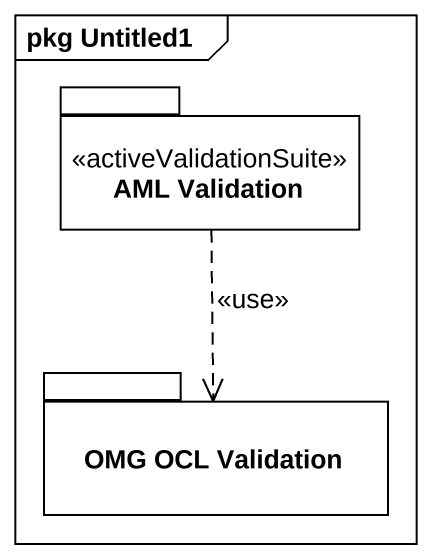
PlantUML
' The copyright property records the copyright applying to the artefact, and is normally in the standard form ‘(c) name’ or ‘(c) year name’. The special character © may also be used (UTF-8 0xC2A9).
@startuml
mainframe pkg Untitled1
package "AML Validation" as AML_Validation <<activeValidationSuite>> {
}
package "OMG OCL Validation" as OMG_OCL_Validation {
}
AML_Validation ..> OMG_OCL_Validation : <<use>>
@enduml
